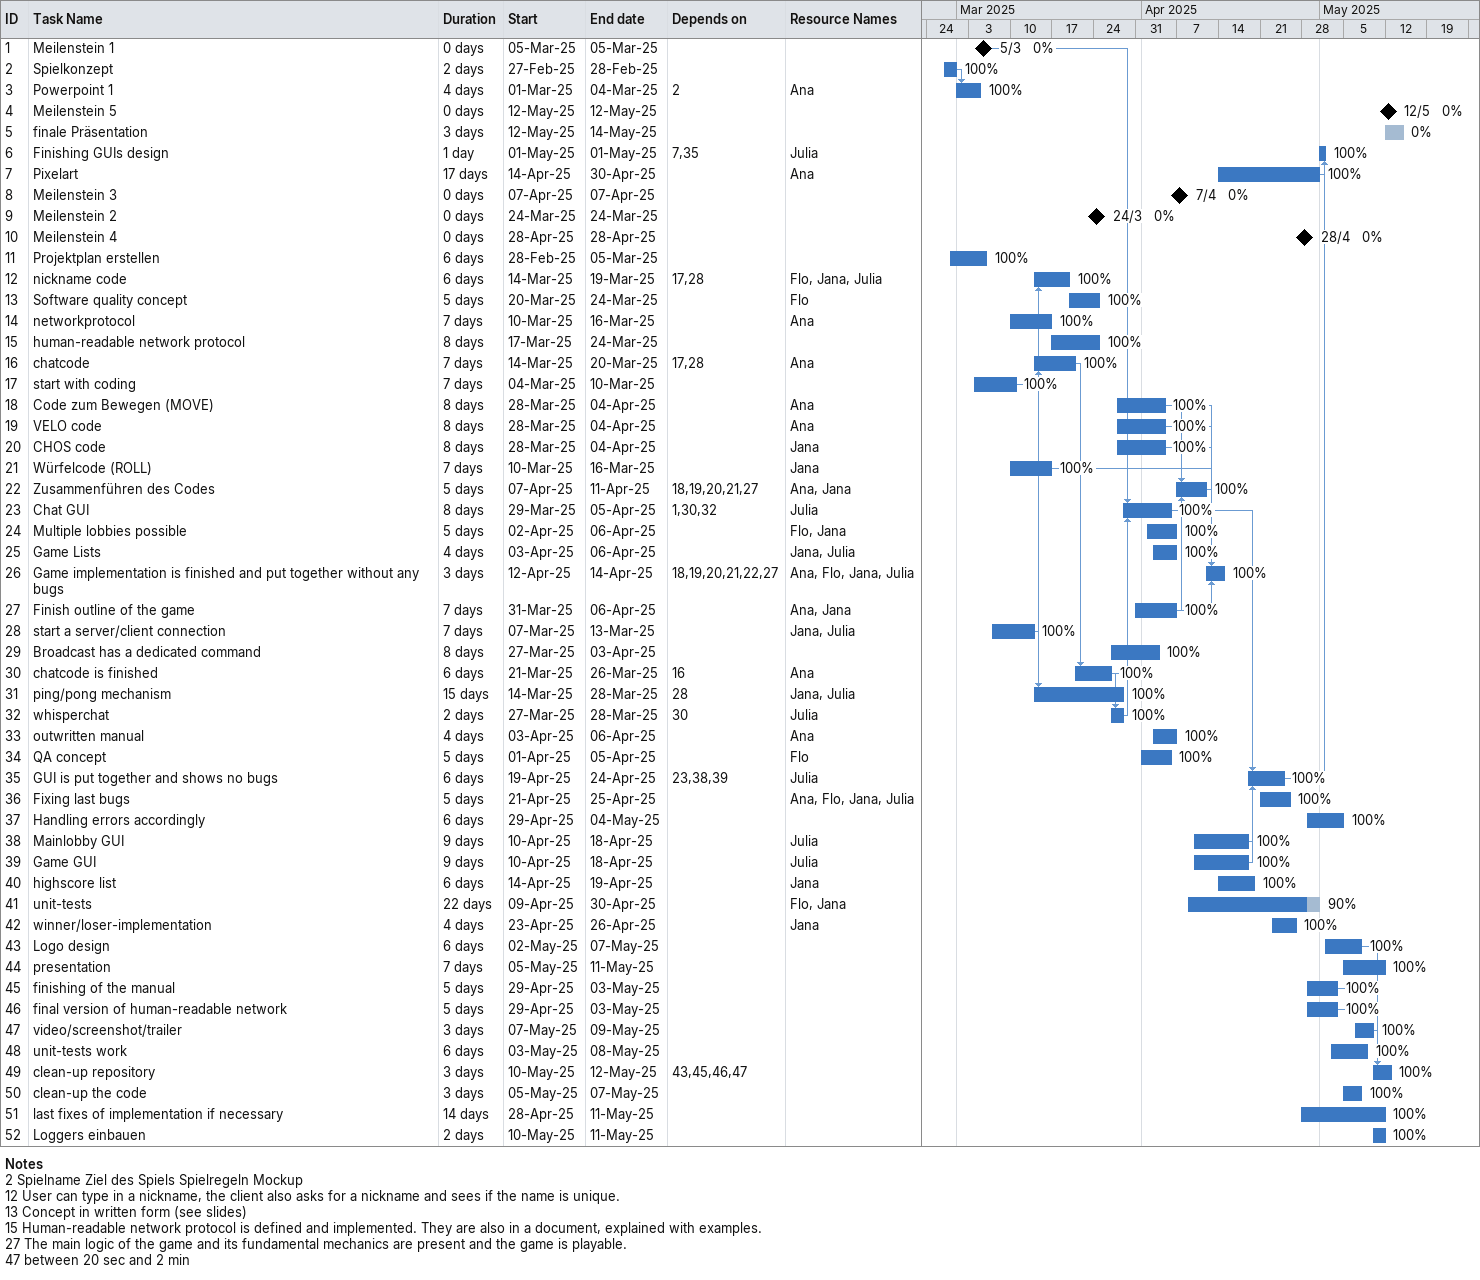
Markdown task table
| ID | Task | Duration | Start | Finish | Predecessors | Resources | % complete |
|---|---|---|---|---|---|---|---|
| 1 | Meilenstein 1 | 0d | 2025-03-05 | 2025-03-05 |  |  | 0 |
| 2 | Spielkonzept | 2d | 2025-02-27 | 2025-02-28 |  |  | 100 |
| 3 | Powerpoint 1 | 4d | 2025-03-01 | 2025-03-04 | 2 | Ana | 100 |
| 4 | Meilenstein 5 | 0d | 2025-05-12 | 2025-05-12 |  |  | 0 |
| 5 | finale Präsentation | 3d | 2025-05-12 | 2025-05-14 |  |  | 0 |
| 6 | Finishing GUIs design | 1d | 2025-05-01 | 2025-05-01 | 7, 35 | Julia | 100 |
| 7 | Pixelart | 17d | 2025-04-14 | 2025-04-30 |  | Ana | 100 |
| 8 | Meilenstein 3 | 0d | 2025-04-07 | 2025-04-07 |  |  | 0 |
| 9 | Meilenstein 2 | 0d | 2025-03-24 | 2025-03-24 |  |  | 0 |
| 10 | Meilenstein 4 | 0d | 2025-04-28 | 2025-04-28 |  |  | 0 |
| 11 | Projektplan erstellen | 6d | 2025-02-28 | 2025-03-05 |  |  | 100 |
| 12 | nickname code | 6d | 2025-03-14 | 2025-03-19 | 17, 28 | Flo, Jana, Julia | 100 |
| 13 | Software quality concept | 5d | 2025-03-20 | 2025-03-24 |  | Flo | 100 |
| 14 | networkprotocol | 7d | 2025-03-10 | 2025-03-16 |  | Ana | 100 |
| 15 | human-readable network protocol | 8d | 2025-03-17 | 2025-03-24 |  |  | 100 |
| 16 | chatcode | 7d | 2025-03-14 | 2025-03-20 | 17, 28 | Ana | 100 |
| 17 | start with coding | 7d | 2025-03-04 | 2025-03-10 |  |  | 100 |
| 18 | Code zum Bewegen (MOVE) | 8d | 2025-03-28 | 2025-04-04 |  | Ana | 100 |
| 19 | VELO code | 8d | 2025-03-28 | 2025-04-04 |  | Ana | 100 |
| 20 | CHOS code | 8d | 2025-03-28 | 2025-04-04 |  | Jana | 100 |
| 21 | Würfelcode (ROLL) | 7d | 2025-03-10 | 2025-03-16 |  | Jana | 100 |
| 22 | Zusammenführen des Codes | 5d | 2025-04-07 | 2025-04-11 | 18, 19, 20, 21, 27 | Ana, Jana | 100 |
| 23 | Chat GUI | 8d | 2025-03-29 | 2025-04-05 | 1, 30, 32 | Julia | 100 |
| 24 | Multiple lobbies possible | 5d | 2025-04-02 | 2025-04-06 |  | Flo, Jana | 100 |
| 25 | Game Lists | 4d | 2025-04-03 | 2025-04-06 |  | Jana, Julia | 100 |
| 26 | Game implementation is finished and put together without any bugs | 3d | 2025-04-12 | 2025-04-14 | 18, 19, 20, 21, 22, 27 | Ana, Flo, Jana, Julia | 100 |
| 27 | Finish outline of the game | 7d | 2025-03-31 | 2025-04-06 |  | Ana, Jana | 100 |
| 28 | start a server/client connection | 7d | 2025-03-07 | 2025-03-13 |  | Jana, Julia | 100 |
| 29 | Broadcast has a dedicated command | 8d | 2025-03-27 | 2025-04-03 |  |  | 100 |
| 30 | chatcode is finished | 6d | 2025-03-21 | 2025-03-26 | 16 | Ana | 100 |
| 31 | ping/pong mechanism | 15d | 2025-03-14 | 2025-03-28 | 28 | Jana, Julia | 100 |
| 32 | whisperchat | 2d | 2025-03-27 | 2025-03-28 | 30 | Julia | 100 |
| 33 | outwritten manual | 4d | 2025-04-03 | 2025-04-06 |  | Ana | 100 |
| 34 | QA concept | 5d | 2025-04-01 | 2025-04-05 |  | Flo | 100 |
| 35 | GUI is put together and shows no bugs | 6d | 2025-04-19 | 2025-04-24 | 23, 38, 39 | Julia | 100 |
| 36 | Fixing last bugs | 5d | 2025-04-21 | 2025-04-25 |  | Ana, Flo, Jana, Julia | 100 |
| 37 | Handling errors accordingly | 6d | 2025-04-29 | 2025-05-04 |  |  | 100 |
| 38 | Mainlobby GUI | 9d | 2025-04-10 | 2025-04-18 |  | Julia | 100 |
| 39 | Game GUI | 9d | 2025-04-10 | 2025-04-18 |  | Julia | 100 |
| 40 | highscore list | 6d | 2025-04-14 | 2025-04-19 |  | Jana | 100 |
| 41 | unit-tests | 22d | 2025-04-09 | 2025-04-30 |  | Flo, Jana | 90 |
| 42 | winner/loser-implementation | 4d | 2025-04-23 | 2025-04-26 |  | Jana | 100 |
| 43 | Logo design | 6d | 2025-05-02 | 2025-05-07 |  |  | 100 |
| 44 | presentation | 7d | 2025-05-05 | 2025-05-11 |  |  | 100 |
| 45 | finishing of the manual | 5d | 2025-04-29 | 2025-05-03 |  |  | 100 |
| 46 | final version of human-readable network | 5d | 2025-04-29 | 2025-05-03 |  |  | 100 |
| 47 | video/screenshot/trailer | 3d | 2025-05-07 | 2025-05-09 |  |  | 100 |
| 48 | unit-tests work | 6d | 2025-05-03 | 2025-05-08 |  |  | 100 |
| 49 | clean-up repository | 3d | 2025-05-10 | 2025-05-12 | 43, 45, 46, 47 |  | 100 |
| 50 | clean-up the code | 3d | 2025-05-05 | 2025-05-07 |  |  | 100 |
| 51 | last fixes of implementation if necessary | 14d | 2025-04-28 | 2025-05-11 |  |  | 100 |
| 52 | Loggers einbauen | 2d | 2025-05-10 | 2025-05-11 |  |  | 100 |

Notes
- 2: Spielname Ziel des Spiels Spielregeln Mockup
- 12: User can type in a nickname, the client also asks for a nickname and sees if the name is unique.
- 13: Concept in written form (see slides)
- 15: Human-readable network protocol is defined and implemented. They are also in a document, explained with examples.
- 27: The main logic of the game and its fundamental mechanics are present and the game is playable.
- 47: between 20 sec and 2 min
